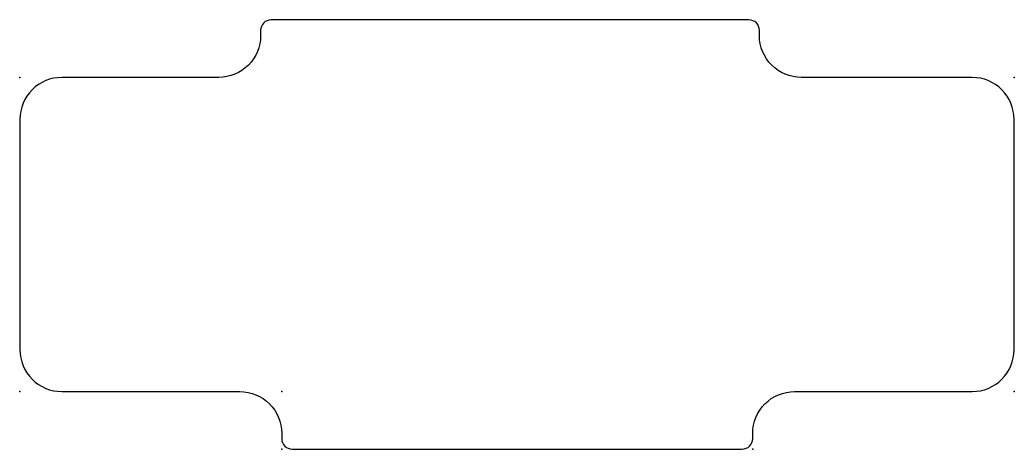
# Model space of a CAD drawing. Header units: millimetres. Extents: x -35 to 60, y -105 to -64.
import ezdxf

# ---------------------------------------------------------------- set-up
doc = ezdxf.new("R2010")
doc.units = ezdxf.units.MM
doc.layers.get('0').update_dxf_attribs({"linetype": 'CONTINUOUS'})

msp = doc.modelspace()

# ---------------------------------------------------------------- linework, layer by layer
msp.add_lwpolyline([(-35, -73.5), (-35, -95.5, 0.414214), (-31, -99.5), (-20, -99.5), (-13.983, -99.5, -0.414214), (-9.983, -103.5), (-9.983, -104, 0.414214), (-8.983, -105), (34.017, -105, 0.414214), (35.017, -104), (35.017, -103.5, -0.414214), (39.017, -99.5), (44.996, -99.5), (55.996, -99.5, 0.414214), (59.996, -95.5), (59.996, -73.5, 0.414214), (55.996, -69.5), (45, -69.5), (39.662, -69.5, -0.414214), (35.662, -65.5), (35.662, -65, 0.414214), (34.662, -64), (-11, -64, 0.414214), (-12, -65), (-12, -65.5, -0.414214), (-16, -69.5), (-20, -69.5), (-31, -69.5, 0.414214)], format="xyb", close=True)
for p in [(-35, -69.5), (59.996, -69.5), (-35, -99.5), (-9.983, -99.5), (59.996, -99.5), (-9.983, -105), (35.017, -105)]:
    msp.add_point(p)

doc.saveas('drawing.dxf')
